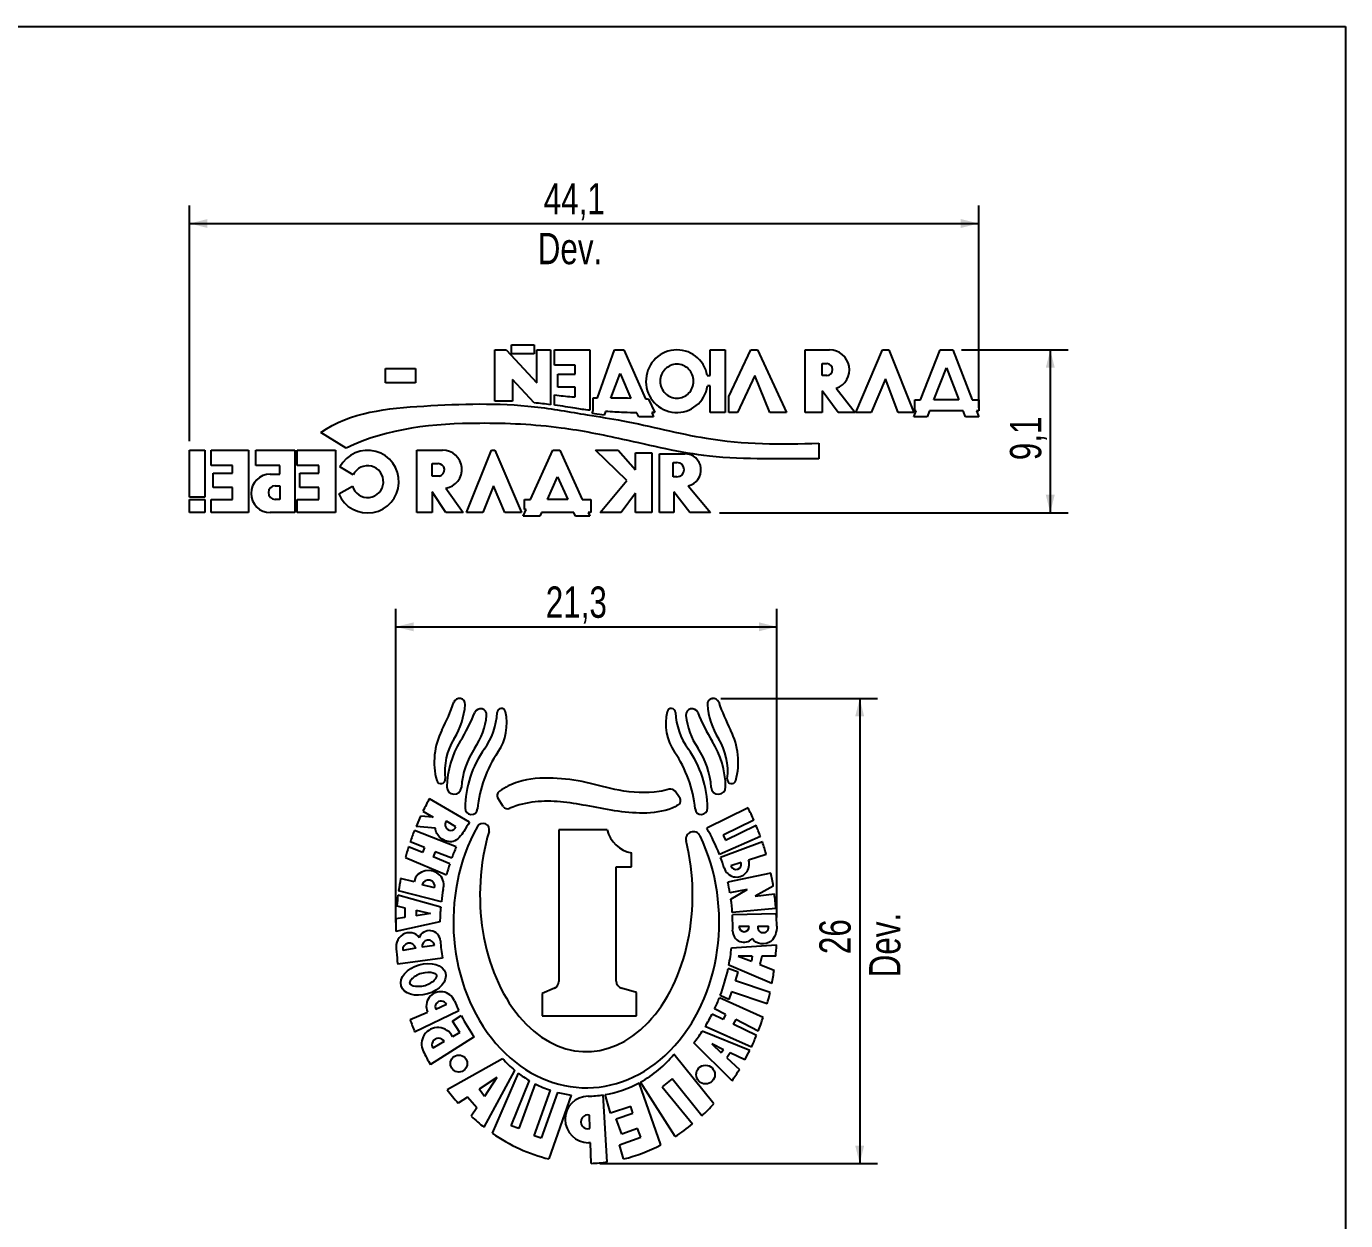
# Model space of a CAD drawing. Header units: millimetres. Extents: x 8 to 586, y 8 to 412.
# Drawn here: x 438.5 to 586, y 278.5 to 412 of the extents above; entities that cross this region are included whole.
import ezdxf

# ---------------------------------------------------------------- set-up
doc = ezdxf.new("R2010")
doc.units = ezdxf.units.MM
doc.header["$PDSIZE"] = -1
doc.layers.add('DIMENSIONS', color=2, linetype='Continuous')
doc.layers.add('OUTLINE', color=7, linetype='Continuous', lineweight=25)
doc.styles.add('SLDTEXTSTYLE0', font='TXT', dxfattribs={"width": 0.75})
doc.dimstyles.new('SLDDIMSTYLE18', dxfattribs={"dimtxt": 3.5, "dimasz": 2, "dimexe": 0, "dimexo": 0.0625, "dimgap": 0.875, "dimtad": 1, "dimlfac": 0.5, "dimrnd": 1e-09, "dimzin": 12, "dimdsep": 46, "dimtxsty": 'SLDTEXTSTYLE0', "dimsah": 1, "dimcen": 0.09, "dimadec": 0, "dimazin": 3, "dimtfac": 1, "dimtofl": 0, "dimtmove": 0, "dimatfit": 3, "dimfxl": 0, "dimfrac": 2, "dimtolj": 1, "dimtzin": 12, "dimarcsym": 0})
doc.dimstyles.new('SLDDIMSTYLE19', dxfattribs={"dimtxt": 3.5, "dimasz": 2, "dimexe": 0, "dimexo": 0.0625, "dimgap": 0.875, "dimtad": 1, "dimdec": 1, "dimlfac": 0.5, "dimrnd": 1e-09, "dimzin": 12, "dimdsep": 46, "dimtxsty": 'SLDTEXTSTYLE0', "dimsah": 1, "dimcen": 0.09, "dimadec": 0, "dimazin": 3, "dimtfac": 1, "dimtofl": 0, "dimtmove": 0, "dimatfit": 3, "dimfxl": 0, "dimfrac": 2, "dimtolj": 1, "dimtzin": 12, "dimarcsym": 0})

# ---------------------------------------------------------------- blocks, each defined once
blk = doc.blocks.new('_D_64')
at = {"layer": 'DIMENSIONS'}
for p, q in [((456.79, 365.63), (456.79, 391.96)), ((544.99, 369.36), (544.99, 391.96)), ((456.79, 389.96), (544.99, 389.96))]:
    blk.add_line(p, q, dxfattribs=at)
for points in [[(456.79, 389.96), (458.79, 389.46), (458.79, 390.46)], [(544.99, 389.96), (542.99, 390.46), (542.99, 389.46)]]:
    blk.add_solid(points, dxfattribs=at)
at = {"layer": 'DIMENSIONS', "char_height": 3.5, "attachment_point": 1, "style": 'SLDTEXTSTYLE0'}
for s, insert in [('44,1', (496.37, 394.47)), ('Dev.', (495.7, 388.91))]:
    blk.add_mtext(s, dxfattribs=dict(at, insert=insert))
blk = doc.blocks.new('_D_65')
at = {"layer": 'DIMENSIONS'}
for p, q in [((543.08, 375.83), (554.99, 375.83)), ((552.99, 375.83), (552.99, 357.63)), ((516.02, 357.63), (554.99, 357.63))]:
    blk.add_line(p, q, dxfattribs=at)
for points in [[(552.99, 375.83), (552.49, 373.83), (553.49, 373.83)], [(552.99, 357.63), (553.49, 359.63), (552.49, 359.63)]]:
    blk.add_solid(points, dxfattribs=at)
at = {"layer": 'DIMENSIONS', "insert": (548.48, 363.5), "char_height": 3.5, "attachment_point": 1, "rotation": 90, "style": 'SLDTEXTSTYLE0'}
blk.add_mtext('9,1', dxfattribs=at)
blk = doc.blocks.new('_D_66')
at = {"layer": 'DIMENSIONS'}
for p, q in [((516.18, 336.86), (533.69, 336.86)), ((531.69, 336.86), (531.69, 284.88)), ((502.66, 284.88), (533.69, 284.88))]:
    blk.add_line(p, q, dxfattribs=at)
for points in [[(531.69, 336.86), (531.19, 334.86), (532.19, 334.86)], [(531.69, 284.88), (532.19, 286.88), (531.19, 286.88)]]:
    blk.add_solid(points, dxfattribs=at)
at = {"layer": 'DIMENSIONS', "char_height": 3.5, "attachment_point": 1, "rotation": 90, "style": 'SLDTEXTSTYLE0'}
for s, insert in [('26', (527.18, 308.28)), ('Dev.', (532.74, 305.68))]:
    blk.add_mtext(s, dxfattribs=dict(at, insert=insert))
blk = doc.blocks.new('_D_67')
at = {"layer": 'DIMENSIONS'}
for p, q in [((479.83, 311.83), (479.83, 346.87)), ((522.43, 312.39), (522.43, 346.87)), ((479.83, 344.87), (522.43, 344.87))]:
    blk.add_line(p, q, dxfattribs=at)
for points in [[(479.83, 344.87), (481.83, 344.37), (481.83, 345.37)], [(522.43, 344.87), (520.43, 345.37), (520.43, 344.37)]]:
    blk.add_solid(points, dxfattribs=at)
at = {"layer": 'DIMENSIONS', "insert": (496.6, 349.38), "char_height": 3.5, "attachment_point": 1, "style": 'SLDTEXTSTYLE0'}
blk.add_mtext('21,3', dxfattribs=at)

msp = doc.modelspace()

# ---------------------------------------------------------------- linework, layer by layer
msp.add_point((515.18325, 336.85873))
at = {"layer": 'OUTLINE'}
for p, q in [((8, 412), (586, 412)), ((586, 412), (586, 8)), ((492.75647, 376.40004), (495.31684, 376.40004)), ((492.75647, 375.40682), (492.75647, 376.40004)), ((495.31684, 376.40004), (495.31684, 375.40682)), ((490.88907, 370.11571), (490.88907, 375.83286)), ((490.88907, 375.83286), (492.17679, 375.83286)), ((492.17679, 375.83286), (495.60059, 372.16311)), ((495.31684, 375.40682), (492.75647, 375.40682)), ((495.60059, 375.83286), (497.14195, 375.83286)), ((495.60059, 372.16311), (495.60059, 375.83286)), ((497.14195, 375.83286), (497.14195, 369.69669)), ((497.58341, 375.83286), (501.51857, 375.83286)), ((497.58341, 374.13362), (497.58341, 375.83286)), ((501.51857, 375.83286), (501.51857, 369.0777)), ((502.39781, 370.46887), (504.28311, 375.83286)), ((504.28311, 375.83286), (505.32115, 375.83286)), ((505.32115, 375.83286), (507.76272, 370.35339)), ((514.96336, 372.97478), (514.96336, 375.83286)), ((514.96336, 375.83286), (516.66537, 375.83286)), ((516.66537, 375.83286), (516.66537, 368.83286)), ((517.06908, 370.63778), (519.51554, 375.83286)), ((519.51554, 375.83286), (520.27658, 375.83286)), ((520.27658, 375.83286), (523.50397, 368.83286)), ((525.60856, 368.83286), (525.60856, 375.83286)), ((525.60856, 375.83286), (528.31839, 375.83286)), ((531.24419, 368.83286), (534.25236, 375.83286)), ((534.25236, 375.83286), (534.96189, 375.83286)), ((534.96189, 375.83286), (537.72636, 368.83286)), ((538.49572, 370.26232), (540.66826, 375.83286)), ((540.66826, 375.83286), (542.08093, 375.83286)), ((542.08093, 375.83286), (544.25346, 370.26232)), ((478.67689, 372.16522), (478.67689, 373.74431)), ((478.67689, 373.74431), (482.04372, 373.74431)), ((482.04372, 373.74431), (482.04372, 372.16522)), ((499.89625, 374.13362), (497.58341, 374.13362)), ((497.95148, 371.66059), (497.95148, 373.12237)), ((497.95148, 373.12237), (499.89625, 373.12237)), ((499.89625, 373.12237), (499.89625, 374.13362)), ((503.86088, 370.44419), (504.90368, 373.19001)), ((504.90368, 373.19001), (506.10321, 370.40852)), ((527.48303, 374.29513), (528.00169, 374.29513)), ((527.48303, 372.96975), (527.48303, 374.29513)), ((539.9783, 370.26232), (541.37459, 373.84252)), ((541.37459, 373.84252), (542.77089, 370.26232)), ((482.04372, 372.16522), (478.67689, 372.16522)), ((492.89077, 372.51249), (492.89077, 370.11571)), ((495.31684, 369.91257), (492.89077, 372.51249)), ((499.89591, 371.66059), (497.95148, 371.66059)), ((499.89591, 370.56756), (499.89591, 371.66059)), ((514.65823, 372.97478), (514.96336, 372.97478)), ((514.96336, 371.80209), (514.67691, 371.80209)), ((514.96336, 368.83286), (514.96336, 371.80209)), ((519.98623, 372.97478), (518.03573, 368.83286)), ((521.64364, 368.83286), (519.98623, 372.97478)), ((528.00169, 372.96975), (527.48303, 372.96975)), ((534.5872, 372.57778), (532.97786, 368.83286)), ((535.9705, 368.83286), (534.5872, 372.57778)), ((492.89077, 370.11571), (490.88907, 370.11571)), ((497.58341, 369.66467), (497.58341, 370.81307)), ((501.90439, 369.065), (501.90439, 370.48098)), ((508.092, 370.3371), (508.8008, 368.83286)), ((517.06908, 368.83286), (517.06908, 370.63778)), ((527.48303, 371.25309), (527.48303, 368.83286)), ((529.28619, 368.83286), (527.48303, 371.25309)), ((529.07455, 371.54217), (531.18185, 368.83286)), ((537.84722, 369), (537.84722, 370.26232)), ((537.84722, 370.26232), (538.49572, 370.26232)), ((542.77089, 370.26232), (539.9783, 370.26232)), ((544.25346, 370.26232), (544.99425, 370.26232)), ((544.99425, 370.26232), (544.99425, 369)), ((501.77826, 368.70613), (501.90439, 369.065)), ((503.13223, 368.5256), (501.77826, 368.70613)), ((503.29127, 368.94438), (503.13223, 368.5256)), ((506.98541, 368.36288), (506.79585, 368.80243)), ((508.44542, 368.82126), (508.64966, 368.36288)), ((516.66537, 368.83286), (514.96336, 368.83286)), ((518.03573, 368.83286), (517.06908, 368.83286)), ((523.50397, 368.83286), (521.64364, 368.83286)), ((527.48303, 368.83286), (525.60856, 368.83286)), ((531.18185, 368.83286), (529.28619, 368.83286)), ((532.97786, 368.83286), (531.24419, 368.83286)), ((537.72636, 368.83286), (535.9705, 368.83286)), ((537.75493, 368.36288), (538.00341, 369)), ((538.00341, 369), (537.84722, 369)), ((539.48599, 369), (539.23751, 368.36288)), ((543.26319, 369), (539.48599, 369)), ((543.51168, 368.36288), (543.26319, 369)), ((544.74577, 369), (544.99425, 368.36288)), ((544.99425, 369), (544.74577, 369)), ((508.64966, 368.36288), (506.98541, 368.36288)), ((539.23751, 368.36288), (537.75493, 368.36288)), ((544.99425, 368.36288), (543.51168, 368.36288)), ((474.29211, 364.84174), (471.46689, 366.6128)), ((456.79425, 364.63286), (458.48685, 364.63286)), ((456.79425, 359.34901), (456.79425, 364.63286)), ((458.48685, 364.63286), (458.48685, 359.34901)), ((459.2143, 364.63286), (463.35631, 364.63286)), ((459.2143, 362.89388), (459.2143, 364.63286)), ((463.35631, 364.63286), (463.35631, 357.63286)), ((464.18521, 362.89388), (464.18521, 364.63286)), ((464.18521, 364.63286), (468.56023, 364.63286)), ((468.56023, 364.63286), (468.56023, 357.63286)), ((468.82299, 364.63286), (473.11173, 364.63286)), ((468.82299, 362.89388), (468.82299, 364.63286)), ((473.11173, 364.63286), (473.11173, 357.63286)), ((482.18541, 357.63286), (482.18541, 364.63286)), ((482.18541, 364.63286), (485.06614, 364.63286)), ((487.7451, 357.63286), (490.54973, 364.63286)), ((490.54973, 364.63286), (490.92162, 364.63286)), ((490.92162, 364.63286), (493.89277, 357.63286)), ((494.90796, 359.11822), (497.40051, 364.63286)), ((497.40051, 364.63286), (498.18161, 364.63286)), ((498.18161, 364.63286), (500.66931, 359.11822)), ((502.15708, 364.63286), (504.70879, 364.63286)), ((505.67844, 361.23992), (502.15708, 364.63286)), ((504.70879, 364.63286), (506.64809, 362.43637)), ((506.64809, 364.31655), (508.45616, 364.31655)), ((506.64809, 362.43637), (506.64809, 364.31655)), ((508.45616, 364.31655), (508.45616, 357.63286)), ((509.30821, 357.63286), (509.30821, 364.22124)), ((509.30821, 364.22124), (512.14579, 364.22124)), ((527.11572, 365.40521), (527.11572, 363.63786)), ((461.5748, 362.89388), (459.2143, 362.89388)), ((461.5748, 362.06118), (461.5748, 362.89388)), ((466.87854, 362.89388), (464.18521, 362.89388)), ((466.87854, 361.93979), (466.87854, 362.89388)), ((471.24042, 362.89388), (468.82299, 362.89388)), ((471.24042, 362.06118), (471.24042, 362.89388)), ((475.07495, 361.85282), (473.58977, 362.74188)), ((483.89711, 363.11888), (484.56269, 363.11888)), ((483.89711, 361.72296), (483.89711, 363.11888)), ((510.84863, 363.23255), (511.26685, 363.23255)), ((510.84863, 361.64019), (510.84863, 363.23255)), ((459.42214, 362.06118), (461.5748, 362.06118)), ((459.42214, 360.45485), (459.42214, 362.06118)), ((465.8124, 361.93979), (466.87854, 361.93979)), ((469.09889, 362.06118), (471.24042, 362.06118)), ((469.09889, 360.45485), (469.09889, 362.06118)), ((484.72288, 361.72296), (483.89711, 361.72296)), ((496.78523, 359.11822), (497.92512, 361.64019)), ((497.92512, 361.64019), (499.0628, 359.11822)), ((511.26685, 361.64019), (510.84863, 361.64019)), ((461.5748, 360.45485), (459.42214, 360.45485)), ((461.5748, 359.11822), (461.5748, 360.45485)), ((466.35761, 360.64139), (466.87854, 360.64139)), ((466.87854, 360.64139), (466.87854, 359.11822)), ((471.24042, 360.45485), (469.09889, 360.45485)), ((471.24042, 359.11822), (471.24042, 360.45485)), ((473.45951, 359.7339), (474.98619, 360.57976)), ((485.43354, 357.63286), (483.89711, 359.96357)), ((483.89711, 359.96357), (483.89711, 357.63286)), ((485.43354, 360.36305), (487.37488, 357.63286)), ((490.76337, 360.61505), (489.56188, 357.63286)), ((492.02915, 357.63286), (490.76337, 360.61505)), ((502.69659, 357.63286), (505.67844, 361.23992)), ((506.64809, 359.79638), (505.04416, 357.63286)), ((506.64809, 357.63286), (506.64809, 359.79638)), ((512.71855, 357.63286), (510.89825, 359.96357)), ((510.89825, 359.96357), (510.89825, 357.63286)), ((512.52022, 360.64139), (515.02339, 357.63286)), ((458.48685, 359.34901), (456.79425, 359.34901)), ((456.79425, 357.63286), (456.79425, 359.11822)), ((456.79425, 359.11822), (458.48685, 359.11822)), ((458.48685, 359.11822), (458.48685, 357.63286)), ((459.2143, 359.11822), (461.5748, 359.11822)), ((459.2143, 357.63286), (459.2143, 359.11822)), ((466.87854, 359.11822), (466.35761, 359.11822)), ((468.82299, 359.11822), (471.24042, 359.11822)), ((468.82299, 357.63286), (468.82299, 359.11822)), ((494.23363, 358.00196), (494.23363, 359.11822)), ((494.23363, 359.11822), (494.90796, 359.11822)), ((499.0628, 359.11822), (496.78523, 359.11822)), ((500.66931, 359.11822), (501.62577, 359.11822)), ((501.62577, 359.11822), (501.62577, 357.63286)), ((458.48685, 357.63286), (456.79425, 357.63286)), ((463.35631, 357.63286), (459.2143, 357.63286)), ((468.56023, 357.63286), (465.8124, 357.63286)), ((473.11173, 357.63286), (468.82299, 357.63286)), ((483.89711, 357.63286), (482.18541, 357.63286)), ((487.37488, 357.63286), (485.43354, 357.63286)), ((489.56188, 357.63286), (487.7451, 357.63286)), ((493.89277, 357.63286), (492.02915, 357.63286)), ((494.06134, 357.24509), (494.40343, 358.00196)), ((495.9386, 357.24509), (494.06134, 357.24509)), ((494.40343, 358.00196), (494.23363, 358.00196)), ((496.11387, 357.63286), (495.9386, 357.24509)), ((499.73286, 357.63286), (496.11387, 357.63286)), ((499.90779, 357.24509), (499.73286, 357.63286)), ((501.51429, 357.24509), (499.90779, 357.24509)), ((501.62577, 357.63286), (501.33936, 357.63286)), ((501.33936, 357.63286), (501.51429, 357.24509)), ((505.04416, 357.63286), (502.69659, 357.63286)), ((508.45616, 357.63286), (506.64809, 357.63286)), ((510.89825, 357.63286), (509.30821, 357.63286)), ((515.02339, 357.63286), (512.71855, 357.63286)), ((511.55478, 325.80306), (511.04977, 326.48736)), ((488.06912, 323.01878), (483.60326, 325.64765)), ((491.84611, 324.79907), (491.26917, 325.66029)), ((519.20774, 324.62114), (514.60398, 322.34419)), ((482.60194, 323.69884), (482.10384, 322.56202)), ((484.00322, 323.58264), (482.60194, 323.69884)), ((482.87611, 324.27176), (484.00322, 323.58264)), ((486.54756, 322.50419), (485.50536, 323.13043)), ((519.85676, 323.25933), (516.41906, 321.58723)), ((486.59667, 320.27108), (481.91947, 322.10375)), ((484.26634, 322.35947), (482.10384, 322.56202)), ((503.47734, 322.18633), (498.05127, 322.18633)), ((498.05127, 322.18633), (498.05127, 305.21187)), ((516.41906, 321.58723), (516.69062, 321.02893)), ((516.69062, 321.02893), (520.10269, 322.68856)), ((482.83164, 319.62319), (481.26999, 320.27108)), ((483.06356, 320.18218), (481.44858, 320.81508)), ((483.06356, 320.18218), (482.83164, 319.62319)), ((520.5998, 321.41503), (516.00945, 319.434)), ((520.80887, 320.81985), (516.13866, 319.09351)), ((480.91509, 319.06661), (485.50536, 317.1491)), ((484.23314, 319.72382), (484.00322, 319.13712)), ((485.86585, 318.36436), (484.00322, 319.13712)), ((486.08535, 318.99796), (484.23314, 319.72382)), ((506.19381, 318.04493), (506.19381, 319.59695)), ((518.43125, 318.50557), (517.30348, 318.133)), ((521.24152, 319.434), (519.2725, 318.78349)), ((504.47511, 305.27114), (504.47511, 318.04493)), ((504.47511, 318.04493), (506.19381, 318.04493)), ((521.7617, 317.33168), (516.9567, 316.31808)), ((481.88216, 316.36922), (480.37472, 316.71701)), ((484.1777, 315.67515), (482.78603, 316.03091)), ((522.03105, 315.87785), (520.01688, 314.74223)), ((484.86325, 313.53943), (480.08203, 314.86367)), ((484.92816, 314.14194), (480.14749, 315.34777)), ((519.11817, 315.50524), (517.18812, 315.13252)), ((517.29726, 314.40598), (519.11817, 315.50524)), ((520.01688, 314.74223), (522.15831, 315.00813)), ((479.95381, 313.67669), (480.86143, 313.46676)), ((480.86143, 313.46676), (480.86143, 312.364)), ((482.10384, 313.17939), (482.10384, 312.55951)), ((482.10384, 313.17939), (483.69875, 312.81049)), ((483.69875, 312.81049), (482.10384, 312.55951)), ((522.32953, 313.38861), (517.44502, 312.92734)), ((522.37091, 312.7998), (517.46049, 312.67409)), ((484.76863, 311.88337), (479.82957, 310.82534)), ((480.86143, 312.364), (479.85758, 312.20603)), ((519.3363, 311.35233), (518.19546, 311.35233)), ((520.30428, 311.38555), (521.4979, 311.38555)), ((482.06238, 308.94955), (480.61601, 308.69466)), ((484.1777, 309.24152), (482.78603, 309.04836)), ((517.36259, 308.97841), (522.39124, 309.31383)), ((485.05095, 307.83445), (480.04907, 307.14881)), ((521.87448, 304.97531), (517.0632, 307.03065)), ((518.1185, 308.04452), (519.58542, 307.47975)), ((519.67424, 308.04452), (518.1185, 308.04452)), ((519.67424, 308.04452), (519.58542, 307.47975)), ((520.73953, 308.04452), (520.53905, 307.1126)), ((520.53905, 307.1126), (522.12642, 306.50145)), ((522.30319, 308.04452), (520.73953, 308.04452)), ((518.1185, 306.27861), (516.98437, 306.65253)), ((517.79075, 305.28454), (518.1185, 306.27861)), ((521.67306, 304.00454), (517.79075, 305.28454)), ((497.56936, 304.47535), (496.19028, 303.87266)), ((496.19028, 303.87266), (496.19028, 301.37821)), ((506.73054, 303.9727), (505.06608, 304.47535)), ((506.73054, 301.37821), (506.73054, 303.9727)), ((517.3581, 304.05851), (517.06799, 303.20218)), ((521.35156, 302.70564), (517.3581, 304.05851)), ((485.50536, 302.65342), (484.31811, 302.08728)), ((520.89664, 301.18723), (516.00668, 303.4041)), ((517.06799, 303.20218), (516.09494, 303.63448)), ((481.43451, 300.97083), (483.36734, 301.80602)), ((481.94056, 299.58695), (486.86632, 301.98695)), ((486.18451, 300.79785), (487.15897, 301.39985)), ((496.19028, 301.37821), (506.73054, 301.37821)), ((516.41009, 300.98441), (515.18807, 301.57139)), ((516.67648, 301.54387), (515.47235, 302.15529)), ((516.67648, 301.54387), (516.41009, 300.98441)), ((517.82655, 300.9599), (517.55329, 300.43528)), ((520.35374, 299.67668), (517.82655, 300.9599)), ((486.9792, 299.51149), (486.18451, 300.79785)), ((486.9792, 299.51149), (486.18451, 299.03928)), ((519.39845, 297.50406), (514.08231, 299.66069)), ((519.57853, 297.87777), (514.41023, 300.17766)), ((520.15632, 299.18494), (517.55329, 300.43528)), ((488.61217, 299.026), (483.70111, 295.92521)), ((485.24617, 298.50882), (483.96916, 297.75396)), ((517.42288, 294.12569), (513.1451, 298.35752)), ((516.46998, 297.5916), (515.14421, 298.23251)), ((515.14421, 298.23251), (516.21691, 297.24887)), ((491.78082, 296.58583), (485.56542, 293.12226)), ((515.37925, 291.54734), (510.91488, 297.08372)), ((516.46998, 297.5916), (516.21691, 297.24887)), ((517.22564, 297.22629), (516.82494, 296.69131)), ((516.82494, 296.69131), (518.24243, 295.3915)), ((518.84789, 296.44205), (517.22564, 297.22629)), ((489.71948, 288.91726), (493.13081, 295.28498)), ((493.50492, 294.98675), (490.60532, 288.26754)), ((491.14332, 294.47071), (489.16339, 293.16795)), ((491.14332, 294.47071), (489.74849, 292.37137)), ((492.75097, 289.09694), (494.76953, 294.13429)), ((495.4303, 293.77137), (493.6027, 288.78478)), ((509.46933, 286.94797), (507.05414, 293.88155)), ((511.07201, 287.87848), (507.20057, 293.96113)), ((510.71981, 294.33528), (509.60931, 293.44822)), ((509.60931, 293.44822), (513.01671, 289.29775)), ((514.03367, 290.18667), (510.71981, 294.33528)), ((487.83428, 292.29343), (486.81279, 291.62131)), ((488.88724, 291.0751), (487.83428, 292.29343)), ((489.74849, 292.37137), (489.16339, 293.16795)), ((495.309, 287.97344), (497.12711, 293.05645)), ((497.93039, 292.81509), (496.09771, 287.69133)), ((499.45216, 292.51205), (496.95267, 285.37696)), ((503.47734, 285.03058), (503.0095, 292.53898)), ((503.82296, 290.50243), (503.22362, 292.5732)), ((488.88724, 291.0751), (488.26968, 290.14562)), ((506.09773, 291.2475), (503.82296, 290.50243)), ((504.48608, 289.86918), (506.34929, 290.47945)), ((506.34929, 290.47945), (506.09773, 291.2475)), ((493.6027, 288.78478), (492.75097, 289.09694)), ((501.54386, 288.78478), (501.50081, 290.28164)), ((505.10789, 288.15971), (504.48608, 289.86918)), ((496.09771, 287.69133), (495.309, 287.97344)), ((504.85456, 286.93812), (507.22102, 287.79891)), ((506.85819, 288.79638), (505.10789, 288.15971)), ((507.22102, 287.79891), (506.85819, 288.79638)), ((501.58956, 287.19577), (501.367, 287.19577)), ((501.65616, 284.8801), (501.58956, 287.19577)), ((505.3064, 285.37696), (504.85456, 286.93812))]:
    msp.add_line(p, q, dxfattribs=at)
for centre, radius in [((486.88346, 296.04156), 0.94567), ((514.45901, 294.80725), 1.04693)]:
    msp.add_circle(centre, radius, dxfattribs=at)
for centre, radius, start, end in [((528.31839, 373.62089), 2.21198, 289.9896277, 90), ((528.00169, 373.63244), 0.66269, 270, 90), ((476.6814, 361.10119), 3.5, 202.995172, 152.0457095), ((485.06614, 362.48215), 2.15071, 279.8358017, 90), ((512.14579, 362.41173), 1.80951, 281.9423634, 90), ((476.6814, 361.10119), 1.77359, 197.0973359, 154.9259887), ((484.5627, 362.41173), 0.70715, 283.0925816, 90), ((511.26685, 362.43637), 0.79618, 270, 90), ((465.81241, 359.78633), 2.15346, 90, 270), ((466.35762, 359.87981), 0.76158, 90, 270), ((462.52848, 344.77339), 25.22053, 332.9863647, 340.6994197), ((486.94446, 336.22276), 0.64939, 355.9606779, 160.6994197), ((515.31461, 336.22276), 0.64939, 19.3005803, 184.0393221), ((539.73058, 344.77339), 25.22053, 199.3005803, 207.0136353), ((479.30915, 336.76194), 8.30371, 328.0911507, 355.9606779), ((468.39812, 343.59374), 21.91226, 328.3212717, 337.7446629), ((489.3098, 335.03628), 0.68262, 354.2843971, 157.7446629), ((482.07591, 335.7603), 7.95265, 326.121915, 354.2843971), ((483.61192, 335.63875), 7.56119, 324.3049387, 357.3550418), ((491.63581, 335.26808), 0.47126, 13.3368589, 177.3550418), ((486.55691, 334.06403), 5.69093, 325.6704795, 13.3368589), ((515.70216, 334.06403), 5.69093, 166.6631411, 214.3295205), ((510.62326, 335.26808), 0.47126, 2.6449582, 166.6631411), ((518.64715, 335.63875), 7.56119, 182.6449582, 215.6950613), ((512.94927, 335.03628), 0.68262, 22.2553371, 185.7156029), ((520.18316, 335.7603), 7.95265, 185.7156029, 213.878085), ((533.86095, 343.59374), 21.91226, 202.2553371, 211.6787283), ((522.94991, 336.76194), 8.30371, 184.0393221, 211.9088493), ((492.01365, 329.74111), 7.87546, 152.9863647, 195.0852675), ((510.24542, 329.74111), 7.87546, 344.9147325, 27.0136353), ((492.21577, 328.72551), 6.90039, 148.0911507, 187.0480036), ((495.56656, 326.82811), 10.01281, 148.3212717, 179.1955097), ((506.69251, 326.82811), 10.01281, 0.8044903, 31.6787283), ((510.0433, 328.72551), 6.90039, 352.9519964, 31.9088493), ((496.17907, 326.2912), 9.0345, 146.121915, 176.118373), ((499.12579, 324.49294), 11.54141, 144.3049387, 179.5451593), ((502.39326, 323.24925), 13.48587, 145.6704795, 174.618248), ((499.86581, 323.24925), 13.48587, 5.381752, 34.3295205), ((503.13328, 324.49294), 11.54141, 0.4548407, 35.6950613), ((506.07999, 326.2912), 9.0345, 3.881627, 33.878085), ((484.88197, 327.8188), 0.48924, 195.0852675, 7.0480036), ((517.3771, 327.8188), 0.48924, 172.9519964, 344.9147325), ((486.3609, 326.95737), 0.80625, 179.1955097, 356.118373), ((491.76766, 325.99422), 0.6, 126.2273733, 213.8182649), ((510.567, 326.13108), 0.6, 36.4271143, 105.71009), ((515.89817, 326.95737), 0.80625, 183.881627, 0.8044903), ((488.2773, 324.57906), 0.69258, 179.5451593, 354.618248), ((492.34459, 325.133), 0.6, 213.8182649, 292.7396766), ((511.07201, 325.44678), 0.6, 300.4018021, 36.4271143), ((513.98176, 324.57906), 0.69258, 185.381752, 0.4548407), ((485.97097, 322.72495), 0.61742, 138.9488765, 339.0496931), ((489.57932, 322.18633), 0.71253, 343.2942878, 150.7688532), ((506.78815, 322.94006), 3.39552, 192.8250618, 259.9192556), ((513.09416, 321.12983), 0.83285, 25.7920062, 193.9793699), ((517.90921, 318.33295), 1.43581, 196.9493695, 18.287932), ((517.86461, 318.32764), 0.59392, 199.1303933, 17.4333649), ((483.48187, 315.85303), 0.71821, 345.6604781, 165.6604781), ((518.76588, 311.35233), 0.57042, 180, 0), ((520.90109, 311.28862), 0.60463, 170.7746269, 9.2253731), ((483.59167, 309.67077), 1.23668, 4.213921, 159.6032056), ((483.48187, 309.14494), 0.70251, 7.9016059, 187.9016059), ((518.73999, 310.85629), 1.25158, 178.6408991, 318.2845111), ((481.34723, 308.77646), 0.73579, 13.6061743, 186.3831018), ((505.3064, 305.27114), 0.83128, 180, 253.1962296), ((484.87534, 302.4411), 1.63627, 22.3046464, 202.8378215), ((497.24749, 305.21187), 0.80378, 293.6064991, 0), ((484.90869, 302.37672), 0.6577, 24.8790951, 206.1093584), ((484.54187, 298.23251), 1.83006, 26.1576251, 206.3491362), ((484.60766, 298.13139), 0.74172, 30.5878054, 210.5878054), ((501.13683, 304.9443), 12.54587, 221.7769624, 230.3467151), ((501.13683, 304.9443), 12.54587, 298.9028321, 321.2041691), ((501.13683, 304.9443), 12.54587, 232.5318542, 239.5011177), ((501.13683, 304.9443), 12.54587, 242.9445093, 251.3609544), ((501.13683, 304.9443), 12.54587, 279.5746834, 298.1417158), ((501.13683, 304.9443), 12.54587, 255.1922096, 262.2829501), ((501.367, 289.79797), 2.6022, 90.870605, 270), ((501.13683, 304.9443), 12.54587, 270.870605, 278.5843683), ((501.30453, 289.52695), 0.7798, 75.4216396, 287.8731343)]:
    msp.add_arc(centre, radius, start, end, dxfattribs=at)
for centre, major_axis, ratio, start_param, end_param in [((511.25518, 372.33286), (0, -3.5), 0.989077003, 1.755246666, 7.701743518), ((501.12953, 310.87215), (0, 26), 0.819230769, 0.966372247, 1.029357821), ((501.12953, 310.87215), (0, 26), 0.819230769, 5.208978646, 5.269583221), ((501.12953, 311.4226), (0, -19.24345), 0.850450474, 4.065628851, 4.130491781), ((501.12953, 310.87215), (0, 26), 0.819230769, 1.124104322, 1.178382039), ((501.12953, 311.89493), (0, -18.56388), 0.800129119, 4.102078879, 8.397308541), ((501.12953, 314.89082), (0, -17.52252), 0.678227053, 4.295780188, 8.205767344), ((501.12953, 311.4226), (0, -19.24345), 0.850450474, 2.000188245, 2.174321643), ((501.12953, 310.87215), (0, 26), 0.819230769, 5.129909566, 5.184174264), ((501.12953, 310.87215), (0, 26), 0.819230769, 1.20092294, 1.250159109), ((501.12953, 311.4226), (0, -19.24345), 0.850450474, 4.234598687, 4.307780497), ((501.12953, 310.87215), (0, 26), 0.819230769, 5.047952782, 5.105001871), ((501.12953, 311.4226), (0, -19.24345), 0.850450474, 1.914896436, 1.980812956), ((501.12953, 311.4226), (0, -19.24345), 0.850450474, 4.343334522, 4.410229993), ((501.12953, 310.87215), (0, 26), 0.819230769, 4.90612537, 4.963461847), ((501.12953, 310.87215), (0, 26), 0.819230769, 1.344056368, 1.397795614), ((501.12953, 311.4226), (0, -19.24345), 0.850450474, 1.764799883, 1.828020498), ((501.12953, 310.87215), (0, 26), 0.819230769, 1.416667116, 1.462719281), ((501.12953, 311.4226), (0, -19.24345), 0.850450474, 4.498607111, 4.570602075), ((501.12953, 311.4226), (0, -19.24345), 0.850450474, 1.649071133, 1.72645776), ((501.12953, 310.87215), (0, 26), 0.819230769, 4.80932756, 4.872143745), ((501.12953, 311.4226), (0, -19.24345), 0.850450474, 4.602163349, 4.688442538), ((501.12953, 311.4226), (0, -19.24345), 0.850450474, 1.542906303, 1.635876517), ((501.12953, 310.87215), (0, 26), 0.819230769, 4.732136244, 4.786597264), ((501.12953, 310.87215), (0, 26), 0.819230769, 1.519470698, 1.572596881), ((501.12953, 311.4226), (0, -19.24345), 0.850450474, 4.79880927, 4.899947616), ((501.12953, 310.87215), (0, 26), 0.819230769, 1.659426167, 1.714495782), ((501.12953, 311.4226), (0, -19.24345), 0.850450474, 1.340535896, 1.443438213), ((501.12953, 310.87215), (0, 26), 0.819230769, 4.603418141, 4.652417375), ((501.12953, 311.4226), (0, -19.24345), 0.850450474, 1.154128885, 1.320304592), ((501.12953, 310.87215), (0, 26), 0.819230769, 4.483596491, 4.543483133), ((501.12953, 310.87215), (0, 26), 0.819230769, 4.392883931, 4.445078077), ((501.12953, 311.4226), (0, -19.24345), 0.850450474, 5.161826541, 5.224858139), ((501.12953, 311.4226), (0, -19.24345), 0.850450474, 1.068336384, 1.140998021), ((501.12953, 310.87215), (0, 26), 0.819230769, 1.961479542, 2.019775586), ((501.12953, 311.4226), (0, -19.24345), 0.850450474, 5.260223295, 5.412364341), ((501.12953, 311.4226), (0, -19.24345), 0.850450474, 0.946715539, 1.03337175), ((501.12953, 310.87215), (0, 26), 0.819230769, 4.267236726, 4.33069061), ((501.12953, 311.4226), (0, -19.24345), 0.850450474, 0.824482738, 0.913199728), ((501.12953, 310.87215), (0, 26), 0.819230769, 4.18903974, 4.246174365), ((501.12953, 310.87215), (0, 26), 0.819230769, 2.11458361, 2.183256756), ((501.12953, 310.87215), (0, 26), 0.819230769, 4.124021195, 4.172363982), ((501.12953, 310.87215), (0, 26), 0.819230769, 4.0125497, 4.074613511), ((501.12953, 310.87215), (0, 26), 0.819230769, 2.322231645, 2.404487141), ((501.12953, 310.87215), (0, 26), 0.819230769, 3.792399127, 3.874455962), ((501.12953, 310.87215), (0, 26), 0.819230769, 2.493397063, 2.576276129), ((501.12953, 310.87215), (0, 26), 0.819230769, 3.627242238, 3.733667181), ((501.12953, 310.87215), (0, 26), 0.819230769, 2.624799631, 2.944216793), ((501.12953, 310.87215), (0, 26), 0.819230769, 3.338968514, 3.543897198), ((501.12953, 310.87215), (0, 26), 0.819230769, 3.166319454, 3.252042705)]:
    msp.add_ellipse(centre, major_axis=major_axis, ratio=ratio, start_param=start_param, end_param=end_param, dxfattribs=at)
msp.add_ellipse((482.90845, 305.45159), major_axis=(-2.47541, -0.72474), ratio=0.656695823, dxfattribs=at)
for points in [[(511.25518, 370.43286), (510.77242, 370.43286), (509.8069, 370.83332), (509.18667, 372.33286), (509.8069, 373.8324), (511.25518, 374.43309), (512.70347, 373.8324), (513.3237, 372.33286), (512.70347, 370.83332), (511.73794, 370.43286), (511.25518, 370.43286)], [(501.90439, 370.48098), (502.06883, 370.47649), (502.23331, 370.47248), (502.39781, 370.46887)], [(507.76272, 370.35339), (507.87251, 370.34831), (507.98227, 370.34288), (508.092, 370.3371)], [(497.14195, 369.69669), (496.53515, 369.78048), (495.92732, 369.85625), (495.31684, 369.91257)], [(508.8008, 368.83286), (508.68235, 368.82854), (508.56389, 368.82467), (508.44542, 368.82126)]]:
    msp.add_open_spline(points, degree=3, dxfattribs=at)
for points, knots in [([(497.58341, 370.81307), (498.30099, 370.7141), (498.91232, 370.63144), (499.77383, 370.57519), (499.89591, 370.56756)], [0.6836634307, 0.6836634307, 0.6836634307, 0.6836634307, 0.864743793, 0.895370261, 0.895370261, 0.895370261, 0.895370261]), ([(506.10321, 370.40852), (505.63671, 370.41905), (504.88926, 370.43077), (504.14162, 370.44037), (503.86087, 370.4442)], [0.1660073194, 0.1660073194, 0.1660073194, 0.1660073194, 0.2827010628, 0.3528743766, 0.3528743766, 0.3528743766, 0.3528743766]), ([(471.46688, 366.6128), (474.75922, 368.91826), (481.13078, 369.50353), (489.16083, 369.87245), (495.30815, 369.62657), (500.59451, 368.65214), (507.03029, 367.68493), (515.46718, 365.337), (522.92997, 365.21997), (527.11572, 365.40521)], [0, 0, 0, 0, 0.211490782, 0.32244084, 0.431019045, 0.536620916, 0.607899421, 0.77675416, 1, 1, 1, 1]), ([(501.51857, 369.0777), (500.88991, 369.14173), (499.77316, 369.31664), (498.42517, 369.54584), (497.58341, 369.66467)], [0.5190175368, 0.5190175368, 0.5190175368, 0.5190175368, 0.6589072783, 0.8472168065, 0.8472168065, 0.8472168065, 0.8472168065]), ([(506.79585, 368.80243), (506.30419, 368.80525), (505.13506, 368.82962), (503.96717, 368.89423), (503.29128, 368.94438)], [0.1480148701, 0.1480148701, 0.1480148701, 0.1480148701, 0.2568917416, 0.4069334577, 0.4069334577, 0.4069334577, 0.4069334577]), ([(527.11572, 363.63786), (523.06021, 363.72562), (515.60332, 363.31287), (506.15077, 365.6899), (497.65009, 367.38427), (487.17048, 367.87365), (478.97293, 367.12608), (474.29211, 364.84174)], [0, 0, 0, 0, 0.228668936, 0.413061489, 0.543822367, 0.714295829, 1, 1, 1, 1]), ([(510.40454, 326.70867), (510.03603, 326.60502), (508.19316, 326.20994), (504.98702, 326.40817), (501.15341, 327.55758), (497.3655, 328.08215), (493.95064, 327.84979), (492.05157, 326.94601), (491.41306, 326.47823)], [0.0200962375, 0.0200962375, 0.0200962375, 0.0200962375, 0.0763092098, 0.2971051581, 0.4813499547, 0.6652437545, 0.8588115283, 0.972631366, 0.972631366, 0.972631366, 0.972631366]), ([(511.37565, 324.92928), (511.16479, 324.80556), (509.96272, 324.21284), (506.40316, 323.79176), (502.28528, 324.71138), (497.3208, 325.52456), (494.44663, 325.36345), (492.57652, 324.57964)], [0.0325954434, 0.0325954434, 0.0325954434, 0.0325954434, 0.0689086519, 0.2312618373, 0.5495230946, 0.6945807176, 0.9773717306, 0.9773717306, 0.9773717306, 0.9773717306]), ([(487.45736, 321.99899), (487.16474, 321.56902), (486.41884, 320.54913), (484.80278, 321.08042), (484.27113, 321.9403), (484.26634, 322.35947)], [0, 0, 0, 0, 0.372256167, 0.692152756, 0.9683592872, 0.9683592872, 0.9683592872, 0.9683592872]), ([(485.13649, 315.50524), (485.29347, 316.04128), (484.88634, 318.02102), (482.16865, 317.79399), (481.88216, 316.36922)], [0, 0, 0, 0, 0.331928222, 1, 1, 1, 1]), ([(522.42538, 311.38555), (522.40785, 310.80848), (522.02851, 309.1667), (520.09233, 309.34532), (519.67424, 310.02345)], [0, 0, 0, 0, 0.445111624, 1, 1, 1, 1]), ([(482.43252, 310.10178), (482.11875, 310.72754), (480.22918, 310.90184), (479.73993, 309.23086), (479.91314, 308.57079)], [0, 0, 0, 0, 0.484690635, 1, 1, 1, 1]), ([(481.39276, 305.00784), (481.38527, 305.03341), (481.37144, 305.08491), (481.58004, 305.54674), (482.67056, 306.26415), (483.9758, 306.24816), (484.40054, 305.97175), (484.42472, 305.89552), (484.44547, 305.81828), (484.23687, 305.35644), (483.14635, 304.63904), (481.84111, 304.65503), (481.41637, 304.93144), (481.40025, 304.98226), (481.39276, 305.00784)], [0, 0, 0, 0, 0.392699082, 0.785398163, 1.570796327, 2.35619449, 2.748893572, 3.141592654, 3.534291735, 3.926990817, 4.71238898, 5.497787144, 5.890486225, 6.283185307, 6.283185307, 6.283185307, 6.283185307])]:
    msp.add_open_spline(points, degree=3, knots=knots, dxfattribs=at)

# ---------------------------------------------------------------- dimensions: what is measured, and where the dimension line sits
at = {"layer": 'DIMENSIONS'}
for base, p1, p2, picture, middle in [((544.99425, 384.40004), (456.79425, 364.63286), (544.99425, 368.36288), '_D_64', (500.89425, 384.40004)), ((522.42538, 344.87215), (479.82957, 310.82534), (522.42538, 311.38555), '_D_67', (501.12747, 344.87215))]:
    dim = msp.add_linear_dim(base=base, p1=p1, p2=p2, dimstyle='SLDDIMSTYLE18', dxfattribs=at)
    dim.commit()
    dim.dimension.update_dxf_attribs({"geometry": picture, "text_midpoint": middle, "dimtype": 160})
for base, p1, p2, dimstyle, picture, middle in [((552.99425, 357.63286), (542.08093, 375.83286), (515.02339, 357.63286), 'SLDDIMSTYLE18', '_D_65', (552.99425, 366.73286)), ((537.24708, 284.8801), (515.18325, 336.85873), (501.65616, 284.8801), 'SLDDIMSTYLE19', '_D_66', (537.24708, 310.86942))]:
    dim = msp.add_linear_dim(base=base, p1=p1, p2=p2, angle=90, dimstyle=dimstyle, dxfattribs=at)
    dim.commit()
    dim.dimension.update_dxf_attribs({"geometry": picture, "text_midpoint": middle, "dimtype": 160})

doc.saveas('drawing.dxf')
